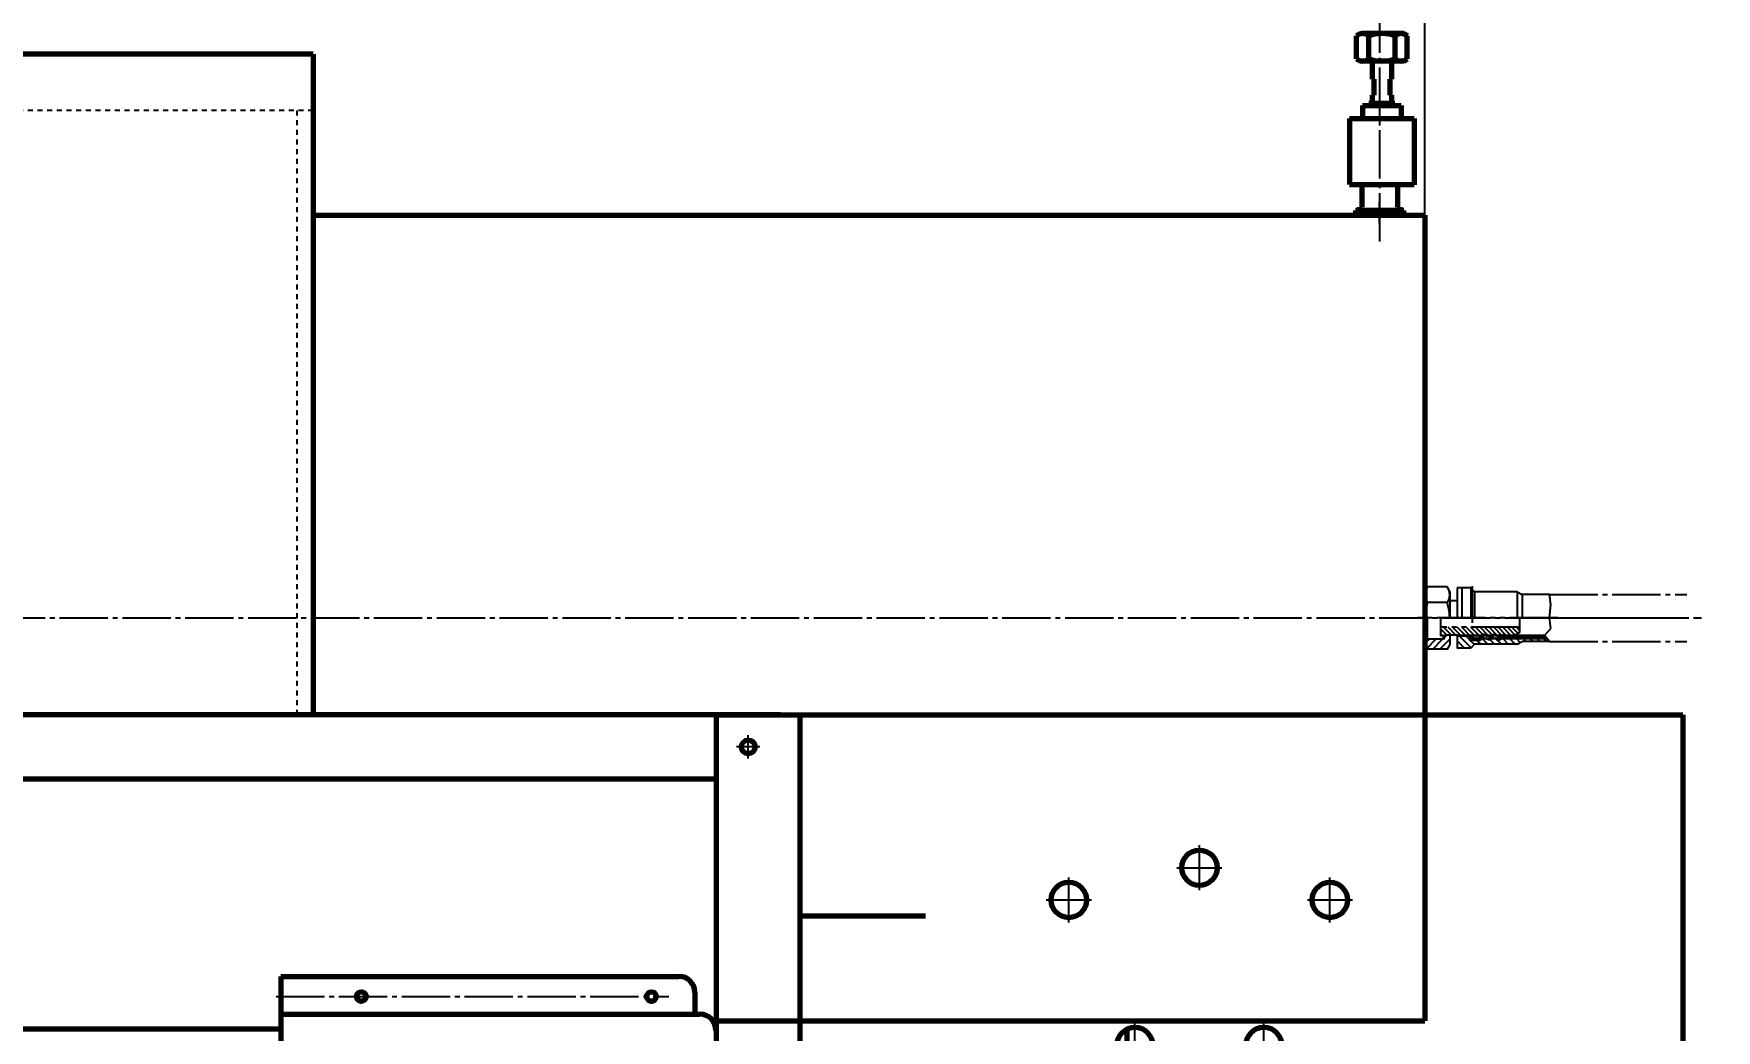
# Model space of a CAD drawing. Header units: millimetres. Extents: x -11880 to 11880, y -8400 to 8400.
# Drawn here: x 1909 to 2953, y 2821 to 3439 of the extents above; entities that cross this region are included whole.
import ezdxf

# ---------------------------------------------------------------- set-up
doc = ezdxf.new("R2010")
doc.units = ezdxf.units.MM
for name, pattern in [('EB_DASH', [6, 3, -3]), ('EB_DASHDOT', [39, 30, -3, 3, -3]), ('EB_DASHDOTDOT', [45, 30, -3, 3, -3, 3, -3])]:
    doc.linetypes.add(name, pattern=pattern)
for name, color, linetype, lineweight in [('CAXA0', 7, 'Continuous', 70), ('CAXA1', 1, 'EB_DASHDOT', 25), ('CAXA2', 6, 'EB_DASH', 25), ('CAXA4', 3, 'Continuous', 25), ('CAXA5', 4, 'Continuous', 25)]:
    doc.layers.add(name, color=color, linetype=linetype, lineweight=lineweight)
doc.styles.add('标准', font='', dxfattribs={"width": 0.667})
doc.styles.get('标准').set_extended_font_data('FangSong_GB2312')
doc.dimstyles.new('标准', dxfattribs={"dimscale": 40, "dimtxt": 3.5, "dimasz": 3, "dimexe": 2, "dimexo": 0, "dimtad": 1, "dimdec": 1, "dimzin": 12, "dimdsep": 46, "dimtxsty": '标准', "dimcen": 0, "dimdle": 4, "dimaunit": 1, "dimazin": 2, "dimtfac": 1, "dimtdec": 3, "dimtmove": 0, "dimatfit": 3, "dimfxl": 0, "dimtolj": 1, "dimtzin": 0, "dimarcsym": 0})

# ---------------------------------------------------------------- blocks, each defined once
blk = doc.blocks.new('CAXBLOCK349', base_point=(2732.4, 3328.2))
at = {"layer": 'CAXA0', "color": 0, "linetype": 'Continuous', "lineweight": 25}
for p, q in [((2731.6, 3326.7), (2729.3, 3328.9)), ((2735.5, 3326.9), (2732.8, 3329.7))]:
    blk.add_line(p, q, dxfattribs=at)
blk = doc.blocks.new('CAXBLOCK350', base_point=(2756.2, 3328.2))
at = {"layer": 'CAXA0', "color": 0, "linetype": 'Continuous', "lineweight": 25}
for p, q in [((2757, 3326.7), (2754, 3329.7)), ((2759.3, 3328.6), (2758.3, 3329.7))]:
    blk.add_line(p, q, dxfattribs=at)
blk = doc.blocks.new('CAXBLOCK353')
at = {"layer": 'CAXA0', "color": 0, "linetype": 'Continuous', "lineweight": 25}
for p, q in [((2796.9, 3058), (2792.4, 3062.4)), ((2801, 3058.1), (2793.8, 3065.3)), ((2800.2, 3063.2), (2798, 3065.3)), ((2803.1, 3060.3), (2800.5, 3062.8)), ((2807.1, 3060.4), (2804.7, 3062.8)), ((2811.4, 3060.4), (2808.1, 3063.7)), ((2815.6, 3060.4), (2812.9, 3063.2)), ((2819.9, 3060.4), (2816.7, 3063.6)), ((2824.1, 3060.4), (2820.9, 3063.7)), ((2828.4, 3060.4), (2825.1, 3063.7)), ((2831.6, 3061.5), (2829.4, 3063.7)), ((2835.2, 3062), (2833.6, 3063.7)), ((2839.5, 3062), (2837.8, 3063.7)), ((2843.7, 3062), (2842.1, 3063.7)), ((2848, 3062), (2846.3, 3063.7)), ((2792.6, 3058), (2792.4, 3058.2))]:
    blk.add_line(p, q, dxfattribs=at)
blk = doc.blocks.new('CAXBLOCK354')
at = {"layer": 'CAXA0', "color": 0, "linetype": 'Continuous', "lineweight": 25}
for p, q in [((2800.9, 3065.3), (2800.3, 3065.8)), ((2802.3, 3065.3), (2801.7, 3065.8)), ((2803.7, 3065.3), (2803.1, 3065.8)), ((2805.1, 3065.3), (2804.6, 3065.8)), ((2806.5, 3065.3), (2806, 3065.8)), ((2807.9, 3065.3), (2807.4, 3065.8)), ((2809.3, 3065.3), (2808.3, 3066.4)), ((2810.8, 3065.3), (2810.2, 3065.8)), ((2812.2, 3065.3), (2811.6, 3065.8)), ((2813.6, 3065.3), (2813, 3065.8)), ((2815, 3065.3), (2814.3, 3066)), ((2816.4, 3065.3), (2815.1, 3066.6)), ((2817.8, 3065.3), (2817.3, 3065.8)), ((2819.2, 3065.3), (2818.7, 3065.8)), ((2820.7, 3065.3), (2820.1, 3065.8)), ((2822.1, 3065.3), (2821, 3066.4)), ((2823.5, 3065.3), (2822.9, 3065.8)), ((2824.9, 3065.3), (2824.4, 3065.8)), ((2826.3, 3065.3), (2825.8, 3065.9)), ((2827.7, 3065.3), (2827.2, 3065.9)), ((2829.1, 3065.3), (2828.6, 3065.9)), ((2830.6, 3065.3), (2830, 3065.9)), ((2832, 3065.3), (2831.4, 3065.9)), ((2833.4, 3065.3), (2832.8, 3065.9)), ((2834.8, 3065.3), (2834.2, 3065.9)), ((2836.2, 3065.3), (2835.6, 3065.9)), ((2837.6, 3065.3), (2837, 3065.9)), ((2839, 3065.3), (2838.4, 3065.9)), ((2840.5, 3065.3), (2839.8, 3065.9)), ((2841.9, 3065.3), (2841.2, 3065.9)), ((2843.3, 3065.3), (2842.7, 3065.9)), ((2844.7, 3065.3), (2844.1, 3065.9)), ((2846.1, 3065.3), (2845.5, 3065.9))]:
    blk.add_line(p, q, dxfattribs=at)
blk = doc.blocks.new('CAXBLOCK355')
at = {"layer": 'CAXA0', "color": 0, "linetype": 'Continuous', "lineweight": 25}
for p, q in [((2800.8, 3065.3), (2801.4, 3065.8)), ((2802.3, 3065.3), (2802.8, 3065.8)), ((2803.7, 3065.3), (2804.2, 3065.8)), ((2805.1, 3065.3), (2805.6, 3065.8)), ((2806.5, 3065.3), (2807, 3065.8)), ((2807.9, 3065.3), (2809.1, 3066.5)), ((2809.3, 3065.3), (2810, 3066)), ((2810.7, 3065.3), (2811.3, 3065.8)), ((2812.2, 3065.3), (2812.7, 3065.8)), ((2813.6, 3065.3), (2814.4, 3066.1)), ((2815, 3065.3), (2815.9, 3066.2)), ((2816.4, 3065.3), (2816.9, 3065.8)), ((2817.8, 3065.3), (2818.4, 3065.8)), ((2819.2, 3065.3), (2819.8, 3065.8)), ((2820.6, 3065.3), (2821.8, 3066.4)), ((2822.1, 3065.3), (2822.6, 3065.8)), ((2823.5, 3065.3), (2824, 3065.8)), ((2824.9, 3065.3), (2825.4, 3065.9)), ((2826.3, 3065.3), (2826.9, 3065.9)), ((2827.7, 3065.3), (2828.3, 3065.9)), ((2829.1, 3065.3), (2829.7, 3065.9)), ((2830.5, 3065.3), (2831.1, 3065.9)), ((2832, 3065.3), (2832.5, 3065.9)), ((2833.4, 3065.3), (2834, 3065.9)), ((2834.8, 3065.3), (2835.4, 3065.9)), ((2836.2, 3065.3), (2836.8, 3065.9)), ((2837.6, 3065.3), (2838.2, 3065.9)), ((2839, 3065.3), (2839.6, 3065.9)), ((2840.4, 3065.3), (2841.1, 3065.9)), ((2841.9, 3065.3), (2842.5, 3065.9)), ((2843.3, 3065.3), (2843.9, 3065.9)), ((2844.7, 3065.3), (2845.3, 3065.9)), ((2846.1, 3065.3), (2846.6, 3065.9))]:
    blk.add_line(p, q, dxfattribs=at)
blk = doc.blocks.new('CAXBLOCK356')
at = {"layer": 'CAXA0', "color": 0, "linetype": 'Continuous', "lineweight": 25}
for p, q in [((2801.1, 3063.7), (2800.3, 3064.5)), ((2802.5, 3063.7), (2801.7, 3064.5)), ((2803.9, 3063.7), (2803.1, 3064.5)), ((2805.3, 3063.7), (2804.5, 3064.5)), ((2806.7, 3063.7), (2805.9, 3064.5)), ((2808.1, 3063.7), (2807.3, 3064.5)), ((2809.6, 3063.7), (2808.7, 3064.5)), ((2811.3, 3063.4), (2810.2, 3064.5)), ((2812.9, 3063.2), (2811.6, 3064.5)), ((2813.9, 3063.6), (2813, 3064.5)), ((2815.2, 3063.7), (2814.4, 3064.5)), ((2816.7, 3063.6), (2815.8, 3064.5)), ((2818.7, 3063), (2817.2, 3064.5)), ((2819.7, 3063.4), (2818.6, 3064.5)), ((2820.9, 3063.7), (2820.1, 3064.5)), ((2822.3, 3063.7), (2821.5, 3064.5)), ((2823.7, 3063.7), (2822.9, 3064.5)), ((2825.1, 3063.7), (2824.3, 3064.5)), ((2826.5, 3063.7), (2825.7, 3064.5)), ((2827.9, 3063.7), (2827.1, 3064.5)), ((2829.4, 3063.7), (2828.5, 3064.5)), ((2830.8, 3063.7), (2830, 3064.5)), ((2832.2, 3063.7), (2831.4, 3064.5)), ((2833.6, 3063.7), (2832.8, 3064.5)), ((2835, 3063.7), (2834.2, 3064.5)), ((2836.4, 3063.7), (2835.6, 3064.5)), ((2837.8, 3063.7), (2837, 3064.5)), ((2839.3, 3063.7), (2838.4, 3064.5)), ((2840.7, 3063.7), (2839.9, 3064.5)), ((2842.1, 3063.7), (2841.3, 3064.5)), ((2843.5, 3063.7), (2842.7, 3064.5)), ((2844.9, 3063.7), (2844.1, 3064.5)), ((2846.3, 3063.7), (2845.5, 3064.5)), ((2847.7, 3063.7), (2846.9, 3064.5))]:
    blk.add_line(p, q, dxfattribs=at)
blk = doc.blocks.new('CAXBLOCK357')
at = {"layer": 'CAXA0', "color": 0, "linetype": 'Continuous', "lineweight": 25}
for p, q in [((2800.8, 3063.8), (2801.4, 3064.5)), ((2802, 3063.7), (2802.9, 3064.5)), ((2803.5, 3063.7), (2804.3, 3064.5)), ((2804.9, 3063.7), (2805.7, 3064.5)), ((2806.3, 3063.7), (2807.1, 3064.5)), ((2807.7, 3063.7), (2808.5, 3064.5)), ((2809.1, 3063.7), (2809.9, 3064.5)), ((2810.5, 3063.6), (2811.3, 3064.5)), ((2811.6, 3063.3), (2812.8, 3064.5)), ((2812.9, 3063.2), (2814.2, 3064.5)), ((2814.8, 3063.7), (2815.6, 3064.5)), ((2816.2, 3063.7), (2817, 3064.5)), ((2817.3, 3063.4), (2818.4, 3064.5)), ((2818.4, 3063.1), (2819.8, 3064.5)), ((2820.4, 3063.7), (2821.2, 3064.5)), ((2821.8, 3063.7), (2822.7, 3064.5)), ((2823.3, 3063.7), (2824.1, 3064.5)), ((2824.7, 3063.7), (2825.5, 3064.5)), ((2826.1, 3063.7), (2826.9, 3064.5)), ((2827.5, 3063.7), (2828.3, 3064.5)), ((2828.9, 3063.7), (2829.7, 3064.5)), ((2830.3, 3063.7), (2831.1, 3064.5)), ((2831.7, 3063.7), (2832.6, 3064.5)), ((2833.2, 3063.7), (2834, 3064.5)), ((2834.6, 3063.7), (2835.4, 3064.5)), ((2836, 3063.7), (2836.8, 3064.5)), ((2837.4, 3063.7), (2838.2, 3064.5)), ((2838.8, 3063.7), (2839.6, 3064.5)), ((2840.2, 3063.7), (2841, 3064.5)), ((2841.6, 3063.7), (2842.5, 3064.5)), ((2843.1, 3063.7), (2843.9, 3064.5)), ((2844.5, 3063.7), (2845.3, 3064.5)), ((2845.9, 3063.7), (2846.7, 3064.5)), ((2847.3, 3063.7), (2847.9, 3064.3))]:
    blk.add_line(p, q, dxfattribs=at)
blk = doc.blocks.new('CAXBLOCK358')
at = {"layer": 'CAXA0', "color": 0, "linetype": 'Continuous', "lineweight": 25}
for p, q in [((2788.8, 3066.1), (2784, 3070.9)), ((2791.6, 3066.1), (2786.8, 3070.9)), ((2794.7, 3065.8), (2789.6, 3070.9)), ((2797.5, 3065.8), (2792.4, 3070.9)), ((2800.3, 3065.8), (2795.3, 3070.9)), ((2803.1, 3065.8), (2798.1, 3070.9)), ((2806, 3065.8), (2800.9, 3070.9)), ((2808.3, 3066.4), (2803.8, 3070.9)), ((2811.6, 3065.8), (2806.6, 3070.9)), ((2814.3, 3066), (2809.4, 3070.9)), ((2817.3, 3065.8), (2812.2, 3070.9)), ((2820.1, 3065.8), (2815.1, 3070.9)), ((2822.9, 3065.8), (2817.9, 3070.9)), ((2825.8, 3065.9), (2820.7, 3070.9)), ((2828.4, 3066), (2823.6, 3070.9)), ((2830.2, 3067.1), (2826.4, 3070.9)), ((2831.1, 3069), (2829.2, 3070.9)), ((2785.9, 3066.1), (2782.1, 3069.9)), ((2783.6, 3065.6), (2782.1, 3067.1))]:
    blk.add_line(p, q, dxfattribs=at)
blk = doc.blocks.new('CAXBLOCK359')
at = {"layer": 'CAXA0', "color": 0, "linetype": 'Continuous', "lineweight": 25}
for p, q in [((2793.8, 3065.3), (2794.3, 3065.8)), ((2798, 3065.3), (2798.6, 3065.8))]:
    blk.add_line(p, q, dxfattribs=at)
blk = doc.blocks.new('CAXBLOCK360')
at = {"layer": 'CAXA0', "color": 0, "linetype": 'Continuous', "lineweight": 25}
for p, q in [((2772.4, 3060.9), (2775, 3063.5)), ((2773.7, 3058), (2779.2, 3063.5)), ((2777.4, 3057.4), (2783.4, 3063.5)), ((2781.6, 3057.4), (2787.8, 3063.6)), ((2784.6, 3064.7), (2786.1, 3066.1)), ((2785.9, 3057.4), (2786.6, 3058.1))]:
    blk.add_line(p, q, dxfattribs=at)
blk = doc.blocks.new('CAXBLOCK352', base_point=(2782.1, 3076.7))
at = {"layer": 'CAXA0', "linetype": 'EB_DASHDOTDOT', "lineweight": 25}
for p, q in [((2772.4, 3093.1), (2774, 3096)), ((2772.4, 3093.1), (2772.4, 3060.3)), ((2786.2, 3096), (2774, 3096)), ((2787.8, 3093.1), (2786.2, 3096)), ((2787.8, 3093.1), (2787.8, 3076.7)), ((2792.4, 3095.4), (2792.4, 3076.7)), ((2800.9, 3095.4), (2792.4, 3095.4)), ((2803.2, 3092.9), (2800.9, 3095.4)), ((2800.9, 3095.4), (2800.9, 3076.7)), ((2803.2, 3092.9), (2803.2, 3076.7)), ((2829.6, 3092.9), (2803.2, 3092.9)), ((2829.6, 3092.9), (2832.7, 3091.3)), ((2829.6, 3092.9), (2829.6, 3076.7)), ((2832.7, 3091.3), (2832.7, 3076.7)), ((2849.7, 3091.3), (2832.7, 3091.3)), ((2850.6, 3084.8), (2849.7, 3091.3)), ((2786.2, 3086.3), (2774, 3086.3)), ((2792.4, 3087.3), (2787.8, 3087.3)), ((2849.7, 3076.7), (2850.6, 3084.8)), ((2773.9, 3064.5), (2773.9, 3076.7)), ((2831.1, 3070.9), (2782.1, 3070.9)), ((2831.1, 3076.7), (2831.1, 3067.6)), ((2850.6, 3070.2), (2849.7, 3076.7)), ((2773.9, 3064.5), (2772.4, 3062.5)), ((2772.4, 3060.3), (2774, 3057.4)), ((2784, 3063.5), (2772.9, 3063.5)), ((2784.7, 3065.6), (2782.1, 3065.6)), ((2784, 3063.5), (2784, 3065.6)), ((2784, 3063.5), (2784.7, 3064.8)), ((2792.4, 3066.1), (2784.7, 3066.1)), ((2784.7, 3066.1), (2784.7, 3064.8)), ((2787.8, 3060.3), (2786.2, 3057.4)), ((2787.8, 3066.1), (2787.8, 3060.3)), ((2792.4, 3065.8), (2792.4, 3066.1)), ((2792.4, 3065.9), (2792.4, 3058)), ((2800.2, 3065.8), (2792.4, 3065.8)), ((2847.1, 3065.3), (2792.4, 3065.3)), ((2807.6, 3065.8), (2800.2, 3065.8)), ((2800.2, 3065.8), (2800.2, 3062.8)), ((2847.8, 3064.5), (2800.2, 3064.5)), ((2800.2, 3064.5), (2800.9, 3063.7)), ((2806.9, 3062.8), (2800.2, 3062.8)), ((2806.9, 3063.7), (2800.9, 3063.7)), ((2803.2, 3060.4), (2800.9, 3058)), ((2829.6, 3060.4), (2803.2, 3060.4)), ((2810.2, 3063.7), (2806.9, 3063.7)), ((2806.9, 3063.7), (2806.9, 3062.8)), ((2808.6, 3066.7), (2807.6, 3065.8)), ((2810.2, 3065.8), (2808.6, 3066.7)), ((2814, 3065.8), (2810.2, 3065.8)), ((2812.5, 3063), (2810.2, 3063.7)), ((2814, 3063.7), (2812.5, 3063)), ((2815.1, 3066.7), (2814, 3065.8)), ((2816.4, 3063.7), (2814, 3063.7)), ((2816.4, 3065.8), (2815.1, 3066.7)), ((2820.2, 3065.8), (2816.4, 3065.8)), ((2818.7, 3063), (2816.4, 3063.7)), ((2820.2, 3063.7), (2818.7, 3063)), ((2821.4, 3066.7), (2820.2, 3065.8)), ((2848.4, 3063.7), (2820.2, 3063.7)), ((2822.5, 3065.8), (2821.4, 3066.7)), ((2846.6, 3065.9), (2822.5, 3065.8)), ((2831.1, 3067.6), (2828.1, 3065.8)), ((2829.6, 3060.4), (2832.7, 3062)), ((2849.7, 3062), (2832.7, 3062)), ((2846.6, 3065.9), (2850.6, 3070.2)), ((2849.7, 3062), (2846.6, 3065.9)), ((2786.2, 3057.4), (2774, 3057.4)), ((2800.9, 3058), (2792.4, 3058))]:
    blk.add_line(p, q, dxfattribs=at)
for centre, radius, start, end in [((2780.2, 3091.1), 7.85, 142.1211, 217.8789), ((2780, 3091.1), 7.85, 322.1211, 37.8789), ((2801.3, 3076.7), 28.9, 160.5288, 180), ((2758.9, 3076.7), 28.9, 0, 19.4712)]:
    blk.add_arc(centre, radius, start, end, dxfattribs=at)
at = {"layer": 'CAXA1', "linetype": 'EB_DASHDOTDOT', "lineweight": 25}
for p, q in [((2801.7, 3096.4), (2801.7, 3073.7)), ((2854.9, 3076.7), (2766.9, 3076.7))]:
    blk.add_line(p, q, dxfattribs=at)
at = {"layer": 'CAXA1', "color": 7, "linetype": 'EB_DASHDOTDOT', "lineweight": 25}
blk.add_line((2782.1, 3076.7), (2782.1, 3065.6), dxfattribs=at)
at = {"layer": 'CAXA5'}
for name in ['CAXBLOCK358', 'CAXBLOCK360']:
    blk.add_blockref(name, (0, 0), dxfattribs=at)
at = {"layer": 'CAXA5', "linetype": 'EB_DASHDOTDOT', "lineweight": 25}
for name in ['CAXBLOCK353', 'CAXBLOCK359', 'CAXBLOCK354', 'CAXBLOCK356', 'CAXBLOCK355', 'CAXBLOCK357']:
    blk.add_blockref(name, (0, 0), dxfattribs=at)
blk = doc.blocks.new('CAXBLOCK370', base_point=(2605.2, 2499.1))
at = {"layer": 'CAXA0', "linetype": 'Continuous', "lineweight": 70}
for p, q in [((2332.4, 3016.6), (2932.4, 3016.6)), ((2332.4, 3016.6), (2372.4, 3016.6)), ((2372.4, 3016.6), (2332.4, 3016.6)), ((2332.4, 3016.6), (2372.4, 3016.6)), ((2372.4, 3016.6), (2332.4, 3016.6)), ((2332.4, 3016.6), (2332.4, 2216.6)), ((2332.4, 3016.6), (2332.4, 2216.6)), ((2932.4, 3016.6), (2932.4, 2216.6)), ((2332.4, 2216.6), (2932.4, 2216.6))]:
    blk.add_line(p, q, dxfattribs=at)
at = {"layer": 'CAXA0', "color": 7, "linetype": 'Continuous', "lineweight": 70}
blk.add_line((2587.4, 2821.4), (2587.4, 2792.6), dxfattribs=at)
at = {"layer": 'CAXA0', "linetype": 'Continuous', "lineweight": 70}
for centre, radius in [((2352.4, 2996.6), 4.25), ((2632.4, 2921.6), 11), ((2551.4, 2901.6), 11), ((2713.4, 2901.6), 11), ((2592.4, 2811.6), 11), ((2672.4, 2811.6), 11), ((2422.4, 2711.6), 11), ((2482.4, 2711.6), 11), ((2542.4, 2711.6), 11), ((2602.4, 2711.6), 11), ((2662.4, 2711.6), 11), ((2722.4, 2711.6), 11), ((2782.4, 2711.6), 11), ((2842.4, 2711.6), 11)]:
    blk.add_circle(centre, radius, dxfattribs=at)
at = {"layer": 'CAXA1', "linetype": 'EB_DASHDOT', "lineweight": 25}
for p, q in [((2352.4, 2989.4), (2352.4, 3003.9)), ((2359.6, 2996.6), (2345.1, 2996.6)), ((2632.4, 2907.6), (2632.4, 2935.6)), ((2551.4, 2887.6), (2551.4, 2915.6)), ((2618.4, 2921.6), (2646.4, 2921.6)), ((2713.4, 2887.6), (2713.4, 2915.6)), ((2537.4, 2901.6), (2565.4, 2901.6)), ((2699.4, 2901.6), (2727.4, 2901.6)), ((2592.4, 2797.6), (2592.4, 2825.6)), ((2672.4, 2797.6), (2672.4, 2825.6)), ((2578.4, 2811.6), (2606.4, 2811.6)), ((2658.4, 2811.6), (2686.4, 2811.6)), ((2422.4, 2697.6), (2422.4, 2725.6)), ((2482.4, 2697.6), (2482.4, 2725.6)), ((2542.4, 2697.6), (2542.4, 2725.6)), ((2602.4, 2697.6), (2602.4, 2725.6)), ((2662.4, 2697.6), (2662.4, 2725.6)), ((2722.4, 2697.6), (2722.4, 2725.6)), ((2782.4, 2697.6), (2782.4, 2725.6)), ((2842.4, 2697.6), (2842.4, 2725.6)), ((2408.4, 2711.6), (2436.4, 2711.6)), ((2468.4, 2711.6), (2496.4, 2711.6)), ((2528.4, 2711.6), (2556.4, 2711.6)), ((2588.4, 2711.6), (2616.4, 2711.6)), ((2648.4, 2711.6), (2676.4, 2711.6)), ((2708.4, 2711.6), (2736.4, 2711.6)), ((2768.4, 2711.6), (2796.4, 2711.6)), ((2828.4, 2711.6), (2856.4, 2711.6))]:
    blk.add_line(p, q, dxfattribs=at)
at = {"layer": 'CAXA4', "linetype": 'Continuous', "lineweight": 25, "insert": (2404.7, 2420.3), "char_height": 115.2, "attachment_point": 1, "style": '标准'}
blk.add_mtext('\\fFangSong_GB2312|b0|i0|p34;景津集团', dxfattribs=at)
blk = doc.blocks.new('*D433')
at = {"layer": 'CAXA4', "linetype": 'Continuous', "lineweight": 25}
for points in [[(-9267.6, 4601.7), (-9147.6, 4616.7), (-9147.6, 4586.7)], [(2772.4, 4601.7), (2652.4, 4616.7), (2652.4, 4586.7)]]:
    blk.add_hatch(color=0, dxfattribs=at).paths.add_polyline_path(points, flags=0)
at = {"layer": 'CAXA4', "color": 0, "linetype": 'Continuous', "lineweight": 25}
for p, q in [((-9267.6, 2336.7), (-9267.6, 4681.7)), ((2772.4, 3326.7), (2772.4, 4681.7)), ((2772.4, 4601.7), (-9267.6, 4601.7))]:
    blk.add_line(p, q, dxfattribs=at)
at = {"layer": 'CAXA4', "color": 0, "linetype": 'Continuous', "lineweight": 25, "insert": (-3435.5, 4818.5), "char_height": 140, "attachment_point": 1, "style": '标准'}
blk.add_mtext('\\fFangSong_GB2312|b0|i0|p34;12040', dxfattribs=at)
blk = doc.blocks.new('*D434')
at = {"layer": 'CAXA4', "linetype": 'Continuous', "lineweight": 25}
for points in [[(2772.4, 4470.7), (2892.4, 4455.7), (2892.4, 4485.7)], [(4118.6, 4470.7), (3998.6, 4455.7), (3998.6, 4485.7)]]:
    blk.add_hatch(color=0, dxfattribs=at).paths.add_polyline_path(points, flags=0)
at = {"layer": 'CAXA4', "color": 0, "linetype": 'Continuous', "lineweight": 25}
for p, q in [((2772.4, 3326.7), (2772.4, 4550.7)), ((4118.6, 976.7), (4118.6, 4550.7)), ((2772.4, 4470.7), (4118.6, 4470.7))]:
    blk.add_line(p, q, dxfattribs=at)
at = {"layer": 'CAXA4', "color": 0, "linetype": 'Continuous', "lineweight": 25, "insert": (3296.6, 4687.5), "char_height": 140, "attachment_point": 1, "style": '标准'}
blk.add_mtext('\\fFangSong_GB2312|b0|i0|p34;2000', dxfattribs=at)

msp = doc.modelspace()

# ---------------------------------------------------------------- linework, layer by layer
at = {"layer": 'CAXA0'}
for p, q in [((2729.9, 3423.67), (2729.9, 3438.06)), ((2759.21, 3439.37), (2733.33, 3439.37)), ((2737.5, 3423.67), (2737.5, 3438.06)), ((2753.87, 3423.67), (2753.87, 3438.06)), ((2759.21, 3439.37), (2761.47, 3438.06)), ((2761.47, 3423.67), (2761.47, 3438.06)), ((2082.38, 3426.63), (1382.38, 3426.63)), ((2082.38, 3426.63), (2082.38, 3016.63)), ((2759.21, 3422.37), (2733.33, 3422.37)), ((2759.21, 3422.37), (2761.47, 3423.67)), ((2082.38, 3326.67), (2772.38, 3326.67)), ((2759.28, 3329.67), (2729.28, 3329.67)), ((2729.28, 3329.67), (2729.28, 3326.67)), ((2729.28, 3326.67), (2759.28, 3326.67)), ((2735.53, 3329.67), (2735.53, 3326.67)), ((2753.03, 3326.67), (2753.03, 3329.67)), ((2759.28, 3326.67), (2759.28, 3329.67)), ((2772.38, 3326.67), (2772.38, 2826.67)), ((2332.38, 3016.63), (1832.38, 3016.63)), ((2384.38, 3016.63), (2384.38, 2336.63)), ((2332.38, 2976.63), (1412.38, 2976.63)), ((2062.4, 2854.18), (2062.4, 2609.18)), ((2062.4, 2854.18), (2309.4, 2854.18)), ((2319.4, 2844.18), (2319.4, 2830.68)), ((2062.4, 2830.68), (2322.4, 2830.68)), ((2332.38, 2826.67), (2772.38, 2826.67))]:
    msp.add_line(p, q, dxfattribs=at)
at = {"layer": 'CAXA0', "color": 7, "linetype": 'Continuous', "lineweight": 70}
for p, q in [((2739.68, 3422.37), (2739.68, 3411.17)), ((2751.68, 3422.37), (2751.68, 3411.17)), ((2739.68, 3411.17), (2740.68, 3411.17)), ((2740.68, 3411.17), (2740.68, 3401.17)), ((2750.68, 3411.17), (2750.68, 3401.17)), ((2750.68, 3411.17), (2751.68, 3411.17)), ((2733.68, 3394.67), (2733.68, 3386.67)), ((2733.68, 3394.67), (2757.68, 3394.67)), ((2737.68, 3396.17), (2753.68, 3396.17)), ((2737.68, 3396.17), (2737.68, 3394.63)), ((2739.68, 3401.17), (2739.68, 3396.17)), ((2739.68, 3401.17), (2740.68, 3401.17)), ((2750.68, 3401.17), (2751.68, 3401.17)), ((2751.68, 3401.17), (2751.68, 3396.17)), ((2753.68, 3396.17), (2753.68, 3394.63)), ((2757.68, 3394.67), (2757.68, 3386.67)), ((2725.68, 3386.67), (2765.68, 3386.67)), ((2725.68, 3386.67), (2725.68, 3345.67)), ((2765.68, 3386.67), (2765.68, 3345.59)), ((2725.68, 3345.67), (2765.68, 3345.67)), ((2733.28, 3345.67), (2733.28, 3331.67)), ((2755.28, 3345.67), (2755.28, 3331.67)), ((2731.78, 3331.67), (2733.28, 3331.67)), ((2731.78, 3331.67), (2731.78, 3329.67)), ((2755.28, 3331.67), (2756.78, 3331.67)), ((2756.78, 3331.67), (2756.78, 3329.67)), ((2756.78, 3331.67), (2756.78, 3329.67))]:
    msp.add_line(p, q, dxfattribs=at)
at = {"layer": 'CAXA0', "color": 6, "linetype": 'EB_DASHDOTDOT', "lineweight": 25}
for p, q in [((2739.68, 3396.17), (2753.68, 3396.17)), ((2748.68, 3396.17), (2751.68, 3396.17)), ((2731.78, 3329.67), (2744.68, 3329.67)), ((2751.28, 3329.67), (2756.78, 3329.67))]:
    msp.add_line(p, q, dxfattribs=at)
at = {"layer": 'CAXA0', "linetype": 'EB_DASHDOTDOT', "lineweight": 25}
msp.add_line((2795.38, 3095.36), (2795.38, 3076.67), dxfattribs=at)
at = {"layer": 'CAXA0', "linetype": 'Continuous', "lineweight": 70}
for p, q in [((2384.38, 2891.67), (2462.38, 2891.67)), ((1088.33, 2821.63), (2062.4, 2821.63))]:
    msp.add_line(p, q, dxfattribs=at)
at = {"layer": 'CAXA0'}
for centre in [(2112.4, 2841.68), (2292.4, 2841.68)]:
    msp.add_circle(centre, 3, dxfattribs=at)
for centre, radius, start, end in [((2733.7, 3433.18), 6.19, 52.12112, 127.87888), ((2745.1, 3416.57), 22.8, 90, 109.47122), ((2746.27, 3416.57), 22.8, 70.52878, 90), ((2757.67, 3433.18), 6.19, 52.12112, 127.87888), ((2733.7, 3428.55), 6.19, 232.12112, 307.87888), ((2745.1, 3445.17), 22.8, 250.52878, 270), ((2746.27, 3445.17), 22.8, 270, 289.47122), ((2757.67, 3428.55), 6.19, 232.12112, 307.87888), ((2309.4, 2844.18), 10, 0, 90), ((2322.4, 2820.68), 10, 0, 90)]:
    msp.add_arc(centre, radius, start, end, dxfattribs=at)
at = {"layer": 'CAXA1', "linetype": 'EB_DASHDOT', "lineweight": 25}
for p, q in [((2744.33, 3310.42), (2744.33, 3560.91)), ((2849.67, 3091.3), (2934.88, 3091.3)), ((755.09, 3076.67), (2944.09, 3076.67)), ((2849.67, 3076.67), (2934.88, 3076.67)), ((2849.67, 3062.05), (2934.88, 3062.05))]:
    msp.add_line(p, q, dxfattribs=at)
at = {"layer": 'CAXA1', "color": 1, "linetype": 'EB_DASHDOT', "lineweight": 25}
msp.add_line((2744.28, 3321.67), (2744.28, 3334.67), dxfattribs=at)
at = {"layer": 'CAXA1'}
msp.add_line((2059.4, 2841.68), (2303.11, 2841.68), dxfattribs=at)
at = {"layer": 'CAXA2'}
for p, q in [((2082.38, 3391.63), (1382.38, 3391.63)), ((2072.38, 3391.63), (2072.38, 3016.63))]:
    msp.add_line(p, q, dxfattribs=at)

# ---------------------------------------------------------------- block references
at = {"layer": 'CAXA0', "linetype": 'Continuous', "lineweight": 70}
msp.add_blockref('CAXBLOCK370', (2605.24, 2499.11), dxfattribs=at)
at = {"layer": 'CAXA1'}
msp.add_blockref('CAXBLOCK352', (2782.1, 3076.67), dxfattribs=at)
at = {"layer": 'CAXA5'}
for name, p in [('CAXBLOCK349', (2732.41, 3328.17)), ('CAXBLOCK350', (2756.16, 3328.17))]:
    msp.add_blockref(name, p, dxfattribs=at)

# ---------------------------------------------------------------- dimensions: what is measured, and where the dimension line sits
at = {"layer": 'CAXA4', "linetype": 'Continuous', "lineweight": 70}
for base, p2, text, picture, middle in [((-3247.62, 4601.67), (-9267.62, 2336.67), '\\fFangSong_GB2312;12040', '*D433', (-3247.62, 4722.57)), ((3445.52, 4470.68), (4118.65, 976.67), '\\fFangSong_GB2312;2000', '*D434', (3445.52, 4591.58))]:
    dim = msp.add_linear_dim(base=base, p1=(2772.38, 3326.67), p2=p2, text=text, dimstyle='标准', dxfattribs=at)
    dim.commit()
    dim.dimension.update_dxf_attribs({"geometry": picture, "text_midpoint": middle})

doc.saveas('drawing.dxf')
